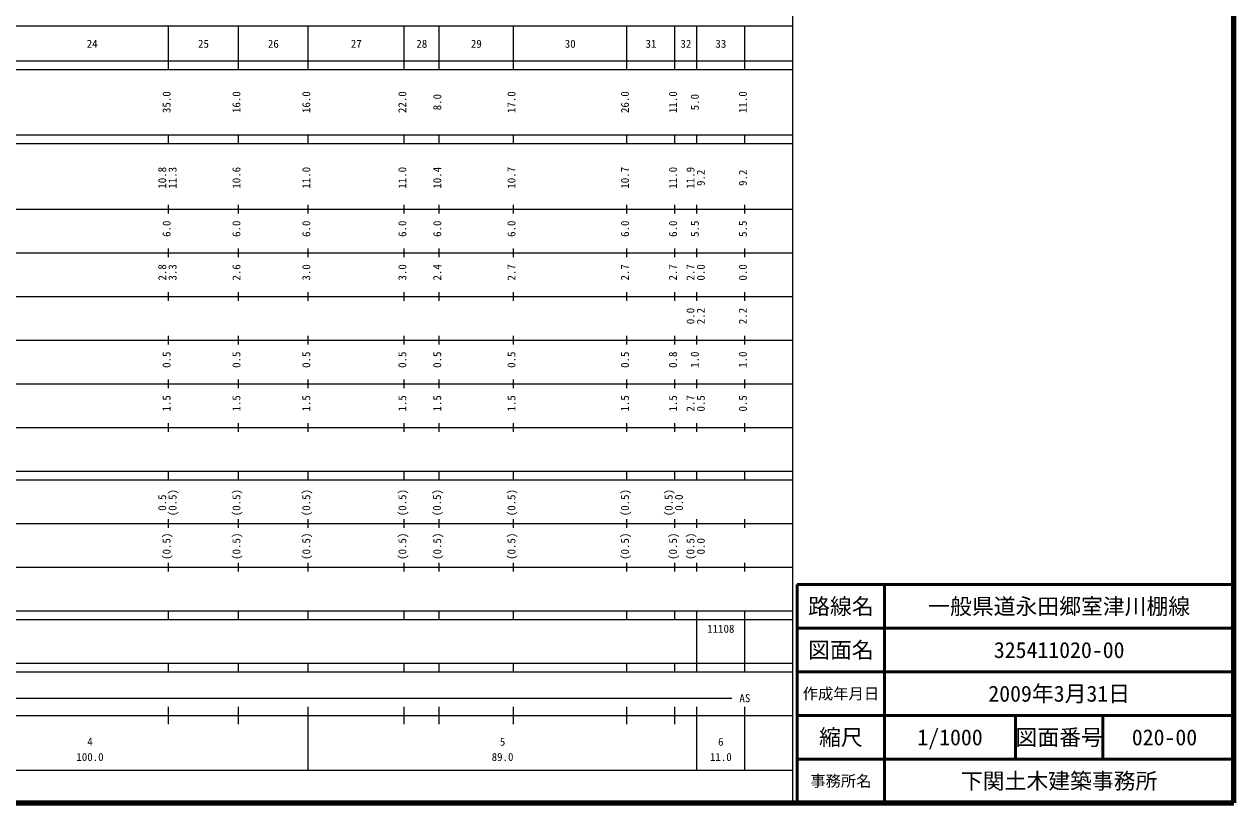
# Model space of a CAD drawing. Units: millimetres on the paper, enlarged 1000 times. Extents: x 40000 to 680000, y 20000 to 380000.
# Drawn here: x 402929 to 680000, y 20000 to 198357 of the extents above; entities that cross this region are included whole.
import ezdxf
from ezdxf.enums import TextEntityAlignment as Align

# ---------------------------------------------------------------- set-up
doc = ezdxf.new("R2010")
doc.units = ezdxf.units.MM
doc.header["$LTSCALE"] = 1000
for name, color, linetype, lineweight in [('M-TTL', 2, 'Continuous', 140), ('M-TTL-BAND', 7, 'Continuous', 25), ('M-TTL-FRAM', 2, 'Continuous', 50), ('M-TTL-LINE', 7, 'Continuous', 50)]:
    doc.layers.add(name, color=color, linetype=linetype, lineweight=lineweight)
doc.layers.add('M-TTL-TXT', color=7, linetype='Continuous')
doc.styles.add('ＭＳ ゴシック', font='')
doc.styles.get('ＭＳ ゴシック').set_extended_font_data('MS Gothic')

msp = doc.modelspace()

# ---------------------------------------------------------------- linework, layer by layer
at = {"layer": 'M-TTL'}
for p, q in [((680000, 20000), (680000, 380000)), ((40000, 20000), (680000, 20000))]:
    msp.add_line(p, q, dxfattribs=at)
at = {"layer": 'M-TTL-BAND'}
for p, q in [((579000, 20000), (579000, 370000)), ((68000, 198000), (579000, 198000)), ((436000, 188000), (436000, 198000)), ((452000, 188000), (452000, 198000)), ((468000, 188000), (468000, 198000)), ((490000, 188000), (490000, 198000)), ((498000, 188000), (498000, 198000)), ((515000, 188000), (515000, 198000)), ((541000, 188000), (541000, 198000)), ((552000, 188000), (552000, 198000)), ((557000, 188000), (557000, 198000)), ((568000, 188000), (568000, 198000)), ((40000, 190000), (579000, 190000)), ((40000, 188000), (579000, 188000)), ((40000, 173000), (579000, 173000)), ((436000, 171000), (436000, 173000)), ((452000, 171000), (452000, 173000)), ((468000, 171000), (468000, 173000)), ((490000, 171000), (490000, 173000)), ((498000, 171000), (498000, 173000)), ((515000, 171000), (515000, 173000)), ((541000, 171000), (541000, 173000)), ((552000, 171000), (552000, 173000)), ((557000, 171000), (557000, 173000)), ((568000, 171000), (568000, 173000)), ((40000, 171000), (579000, 171000)), ((40000, 156000), (579000, 156000)), ((436000, 155000), (436000, 157000)), ((452000, 155000), (452000, 157000)), ((468000, 155000), (468000, 157000)), ((490000, 155000), (490000, 157000)), ((498000, 155000), (498000, 157000)), ((515000, 155000), (515000, 157000)), ((541000, 155000), (541000, 157000)), ((552000, 155000), (552000, 157000)), ((557000, 155000), (557000, 157000)), ((568000, 155000), (568000, 157000)), ((436000, 145000), (436000, 147000)), ((452000, 145000), (452000, 147000)), ((468000, 145000), (468000, 147000)), ((490000, 145000), (490000, 147000)), ((498000, 145000), (498000, 147000)), ((515000, 145000), (515000, 147000)), ((541000, 145000), (541000, 147000)), ((552000, 145000), (552000, 147000)), ((557000, 145000), (557000, 147000)), ((568000, 145000), (568000, 147000)), ((46000, 146000), (579000, 146000)), ((52000, 136000), (579000, 136000)), ((436000, 135000), (436000, 137000)), ((452000, 135000), (452000, 137000)), ((468000, 135000), (468000, 137000)), ((490000, 135000), (490000, 137000)), ((498000, 135000), (498000, 137000)), ((515000, 135000), (515000, 137000)), ((541000, 135000), (541000, 137000)), ((552000, 135000), (552000, 137000)), ((557000, 135000), (557000, 137000)), ((568000, 135000), (568000, 137000)), ((46000, 126000), (579000, 126000)), ((436000, 125000), (436000, 127000)), ((452000, 125000), (452000, 127000)), ((468000, 125000), (468000, 127000)), ((490000, 125000), (490000, 127000)), ((498000, 125000), (498000, 127000)), ((515000, 125000), (515000, 127000)), ((541000, 125000), (541000, 127000)), ((552000, 125000), (552000, 127000)), ((557000, 125000), (557000, 127000)), ((568000, 125000), (568000, 127000)), ((436000, 115000), (436000, 117000)), ((452000, 115000), (452000, 117000)), ((468000, 115000), (468000, 117000)), ((490000, 115000), (490000, 117000)), ((498000, 115000), (498000, 117000)), ((515000, 115000), (515000, 117000)), ((541000, 115000), (541000, 117000)), ((552000, 115000), (552000, 117000)), ((557000, 115000), (557000, 117000)), ((568000, 115000), (568000, 117000)), ((52000, 116000), (579000, 116000)), ((46000, 106000), (579000, 106000)), ((436000, 105000), (436000, 107000)), ((452000, 105000), (452000, 107000)), ((468000, 105000), (468000, 107000)), ((490000, 105000), (490000, 107000)), ((498000, 105000), (498000, 107000)), ((515000, 105000), (515000, 107000)), ((541000, 105000), (541000, 107000)), ((552000, 105000), (552000, 107000)), ((557000, 105000), (557000, 107000)), ((568000, 105000), (568000, 107000)), ((40000, 96000), (579000, 96000)), ((436000, 94000), (436000, 96000)), ((452000, 94000), (452000, 96000)), ((468000, 94000), (468000, 96000)), ((490000, 94000), (490000, 96000)), ((498000, 94000), (498000, 96000)), ((515000, 94000), (515000, 96000)), ((541000, 94000), (541000, 96000)), ((552000, 94000), (552000, 96000)), ((557000, 94000), (557000, 96000)), ((568000, 94000), (568000, 96000)), ((40000, 94000), (579000, 94000)), ((49000, 84000), (579000, 84000)), ((436000, 83000), (436000, 85000)), ((452000, 83000), (452000, 85000)), ((468000, 83000), (468000, 85000)), ((490000, 83000), (490000, 85000)), ((498000, 83000), (498000, 85000)), ((515000, 83000), (515000, 85000)), ((541000, 83000), (541000, 85000)), ((552000, 83000), (552000, 85000)), ((557000, 83000), (557000, 85000)), ((568000, 83000), (568000, 85000)), ((436000, 73000), (436000, 75000)), ((452000, 73000), (452000, 75000)), ((468000, 73000), (468000, 75000)), ((490000, 73000), (490000, 75000)), ((498000, 73000), (498000, 75000)), ((515000, 73000), (515000, 75000)), ((541000, 73000), (541000, 75000)), ((552000, 73000), (552000, 75000)), ((557000, 73000), (557000, 75000)), ((568000, 73000), (568000, 75000)), ((40000, 74000), (579000, 74000)), ((40000, 64000), (579000, 64000)), ((436000, 62000), (436000, 64000)), ((452000, 62000), (452000, 64000)), ((468000, 62000), (468000, 64000)), ((490000, 62000), (490000, 64000)), ((498000, 62000), (498000, 64000)), ((515000, 62000), (515000, 64000)), ((541000, 62000), (541000, 64000)), ((552000, 62000), (552000, 64000)), ((557000, 62000), (557000, 64000)), ((568000, 62000), (568000, 64000)), ((40000, 62000), (579000, 62000)), ((557000, 52000), (557000, 62000)), ((568000, 52000), (568000, 62000)), ((40000, 52000), (579000, 52000)), ((40000, 50000), (579000, 50000)), ((436000, 50000), (436000, 52000)), ((452000, 50000), (452000, 52000)), ((468000, 50000), (468000, 52000)), ((490000, 50000), (490000, 52000)), ((498000, 50000), (498000, 52000)), ((515000, 50000), (515000, 52000)), ((541000, 50000), (541000, 52000)), ((552000, 50000), (552000, 52000)), ((557000, 50000), (557000, 52000)), ((568000, 50000), (568000, 52000)), ((71000, 44000), (565000, 44000)), ((436000, 38000), (436000, 42000)), ((452000, 38000), (452000, 42000)), ((468000, 27500), (468000, 42000)), ((490000, 38000), (490000, 42000)), ((498000, 38000), (498000, 42000)), ((515000, 38000), (515000, 42000)), ((541000, 38000), (541000, 42000)), ((552000, 38000), (552000, 42000)), ((557000, 27500), (557000, 42000)), ((568000, 27500), (568000, 42000)), ((40000, 40000), (579000, 40000)), ((68000, 27500), (579000, 27500))]:
    msp.add_line(p, q, dxfattribs=at)
at = {"layer": 'M-TTL-FRAM'}
for p, q in [((680000, 70000), (580000, 70000)), ((580000, 70000), (580000, 20000))]:
    msp.add_line(p, q, dxfattribs=at)
at = {"layer": 'M-TTL-LINE'}
for p, q in [((600000, 70000), (600000, 20000)), ((680000, 60000), (580000, 60000)), ((680000, 50000), (580000, 50000)), ((680000, 40000), (580000, 40000)), ((630000, 40000), (630000, 30000)), ((650000, 40000), (650000, 30000)), ((680000, 30000), (580000, 30000))]:
    msp.add_line(p, q, dxfattribs=at)

# ---------------------------------------------------------------- texts
at = {"layer": 'M-TTL-BAND', "style": 'ＭＳ ゴシック'}
for s, p in [('24', (418500, 192405)), ('25', (444000, 192405)), ('26', (460000, 192405)), ('27', (479000, 192405)), ('28', (494000, 192405)), ('29', (506500, 192405)), ('30', (528000, 192405)), ('31', (546500, 192405)), ('32', (554500, 192405)), ('33', (562500, 192405)), ('AS', (568000, 42500)), ('4', (418000, 32523)), ('5', (512500, 32523)), ('6', (562500, 32523)), ('100.0', (418000, 29033)), ('89.0', (512500, 29033)), ('11.0', (562500, 29033))]:
    msp.add_text(s, height=1833, dxfattribs=at).set_placement(p, align=Align.BOTTOM_CENTER)
for s, p in [('35.0', (437000, 180500)), ('16.0', (453000, 180500)), ('16.0', (469000, 180500)), ('22.0', (491000, 180500)), ('8.0', (499000, 180500)), ('17.0', (516000, 180500)), ('26.0', (542000, 180500)), ('11.0', (553000, 180500)), ('5.0', (558000, 180500)), ('11.0', (569000, 180500)), ('10.8', (436000, 163174)), ('11.3', (438370, 163174)), ('10.6', (453000, 163174)), ('11.0', (469000, 163174)), ('11.0', (491000, 163174)), ('10.4', (499000, 163174)), ('10.7', (516000, 163174)), ('10.7', (542000, 163174)), ('11.0', (553000, 163174)), ('11.9', (557000, 163174)), ('9.2', (559370, 163174)), ('9.2', (569000, 163174)), ('6.0', (437000, 151500)), ('6.0', (453000, 151500)), ('6.0', (469000, 151500)), ('6.0', (491000, 151500)), ('6.0', (499000, 151500)), ('6.0', (516000, 151500)), ('6.0', (542000, 151500)), ('6.0', (553000, 151500)), ('5.5', (558000, 151500)), ('5.5', (569000, 151500)), ('2.8', (436000, 141500)), ('3.3', (438370, 141500)), ('2.6', (453000, 141500)), ('3.0', (469000, 141500)), ('3.0', (491000, 141500)), ('2.4', (499000, 141500)), ('2.7', (516000, 141500)), ('2.7', (542000, 141500)), ('2.7', (553000, 141500)), ('2.7', (557000, 141500)), ('0.0', (559370, 141500)), ('0.0', (569000, 141500)), ('0.0', (557000, 131500)), ('2.2', (559370, 131500)), ('2.2', (569000, 131500)), ('0.5', (437000, 121500)), ('0.5', (453000, 121500)), ('0.5', (469000, 121500)), ('0.5', (491000, 121500)), ('0.5', (499000, 121500)), ('0.5', (516000, 121500)), ('0.5', (542000, 121500)), ('0.8', (553000, 121500)), ('1.0', (558000, 121500)), ('1.0', (569000, 121500)), ('1.5', (437000, 111500)), ('1.5', (453000, 111500)), ('1.5', (469000, 111500)), ('1.5', (491000, 111500)), ('1.5', (499000, 111500)), ('1.5', (516000, 111500)), ('1.5', (542000, 111500)), ('1.5', (553000, 111500)), ('2.7', (557000, 111500)), ('0.5', (559370, 111500)), ('0.5', (569000, 111500)), ('(0.5)', (438370, 88764)), ('(0.5)', (453000, 88764)), ('(0.5)', (469000, 88764)), ('(0.5)', (491000, 88764)), ('(0.5)', (498930, 88764)), ('(0.5)', (516000, 88764)), ('(0.5)', (542000, 88764)), ('(0.5)', (552000, 88764)), ('0.5', (436000, 88764)), ('0.0', (554370, 88764)), ('(0.5)', (437000, 78764)), ('(0.5)', (453000, 78764)), ('(0.5)', (469000, 78764)), ('(0.5)', (491000, 78764)), ('(0.5)', (499000, 78764)), ('(0.5)', (516000, 78764)), ('(0.5)', (542000, 78764)), ('(0.5)', (553000, 78764)), ('(0.5)', (557000, 78764)), ('0.0', (559370, 78764))]:
    msp.add_text(s, height=1833, rotation=90, dxfattribs=at).set_placement(p, align=Align.BOTTOM_CENTER)
msp.add_text('11108', height=1833, dxfattribs=at).set_placement((559375, 58405), align=Align.BOTTOM_LEFT)
at = {"layer": 'M-TTL-TXT', "style": 'ＭＳ ゴシック'}
for s, height, p in [('路線名', 3666, (590000, 65000)), ('路線名', 3666, (590000, 65000)), ('一般県道永田郷室津川棚線', 3666, (640000, 65000)), ('図面名', 3666, (590000, 55000)), ('図面名', 3666, (590000, 55000)), ('325411020-00', 3666, (640000, 55000)), ('2009年3月31日', 3666, (640000, 45000)), ('作成年月日', 2566, (590000, 45000)), ('作成年月日', 2566, (590000, 45000)), ('縮尺', 3666, (590000, 35000)), ('縮尺', 3666, (590000, 35000)), ('1/1000', 3666, (615000, 35000)), ('図面番号', 3666, (640000, 35000)), ('図面番号', 3666, (640000, 35000)), ('020-00', 3666, (664125, 35000)), ('事務所名', 2566, (590000, 25000)), ('事務所名', 2566, (590000, 25000)), ('下関土木建築事務所', 3666, (640000, 25000))]:
    msp.add_text(s, height=height, dxfattribs=at).set_placement(p, align=Align.MIDDLE_CENTER)

doc.saveas('drawing.dxf')
